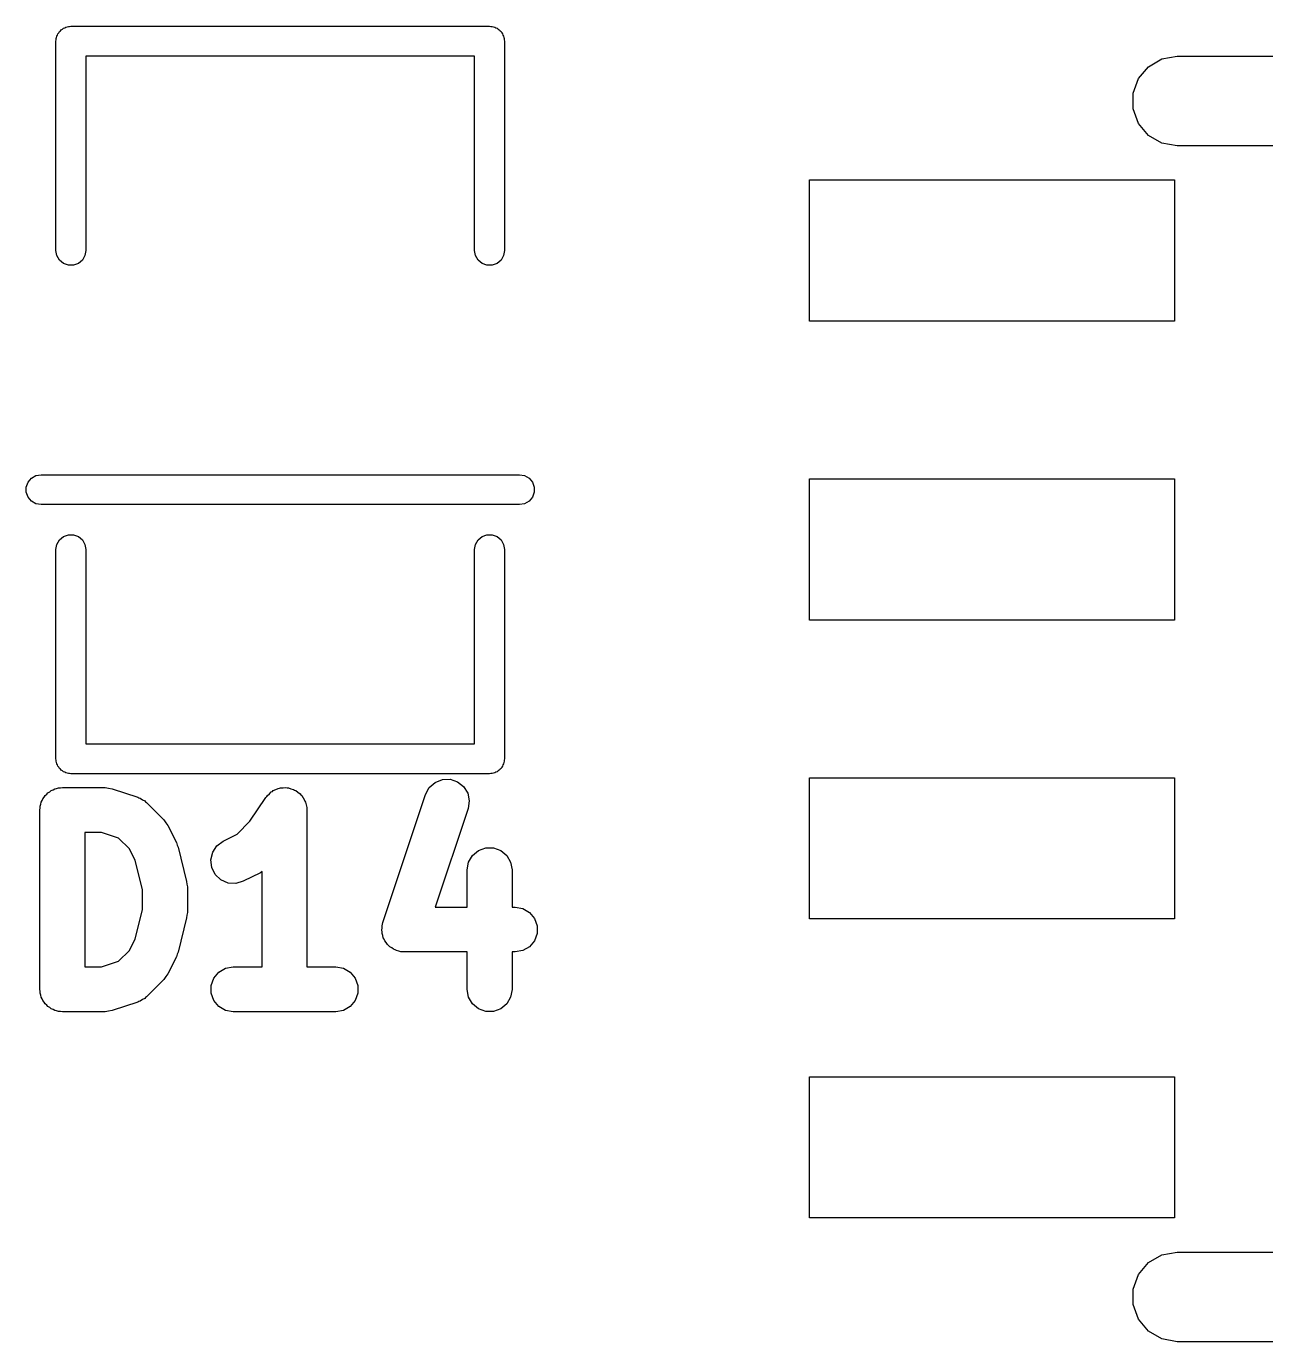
# Model space of a CAD drawing. Extents: x 51 to 137, y -158 to -25.
# Drawn here: x 84.9 to 90.16, y -62.18 to -56.59 of the extents above; entities that cross this region are included whole.
import ezdxf

# ---------------------------------------------------------------- set-up
doc = ezdxf.new("R2010")
doc.units = 0
doc.header["$MEASUREMENT"] = 0
doc.layers.add('BLACK', color=7, linetype='CONTINUOUS')

msp = doc.modelspace()

# ---------------------------------------------------------------- linework, layer by layer
at = {"layer": 'Black'}
for p, q in [((85.0456, -56.6078), (85.0492, -56.6036)), ((85.0492, -56.6036), (85.054, -56.6008)), ((85.054, -56.6008), (85.0583, -56.5972)), ((85.0583, -56.5972), (85.0635, -56.5953)), ((85.0635, -56.5953), (85.0683, -56.5925)), ((85.0683, -56.5925), (85.0737, -56.5916)), ((85.0737, -56.5916), (85.079, -56.5897)), ((85.079, -56.5897), (85.0845, -56.5897)), ((85.0845, -56.5897), (85.09, -56.5887)), ((85.09, -56.5887), (86.868, -56.5887)), ((86.868, -56.5887), (86.8735, -56.5897)), ((86.8735, -56.5897), (86.879, -56.5897)), ((86.879, -56.5897), (86.8842, -56.5916)), ((86.8842, -56.5916), (86.8897, -56.5925)), ((86.8897, -56.5925), (86.8945, -56.5953)), ((86.8945, -56.5953), (86.8997, -56.5972)), ((86.8997, -56.5972), (86.904, -56.6008)), ((86.904, -56.6008), (86.9088, -56.6036)), ((86.9088, -56.6036), (86.9124, -56.6078)), ((85.0265, -56.6522), (85.0275, -56.6467)), ((85.0265, -57.5412), (85.0265, -56.6522)), ((85.0275, -56.6412), (85.0294, -56.6359)), ((85.0275, -56.6467), (85.0275, -56.6412)), ((85.0294, -56.6359), (85.0303, -56.6305)), ((85.0303, -56.6305), (85.0331, -56.6257)), ((85.0331, -56.6257), (85.035, -56.6204)), ((85.035, -56.6204), (85.0386, -56.6162)), ((85.0386, -56.6162), (85.0414, -56.6114)), ((85.0414, -56.6114), (85.0456, -56.6078)), ((86.9124, -56.6078), (86.9166, -56.6114)), ((86.9166, -56.6114), (86.9194, -56.6162)), ((86.9194, -56.6162), (86.923, -56.6204)), ((86.923, -56.6204), (86.9249, -56.6257)), ((86.9249, -56.6257), (86.9277, -56.6305)), ((86.9277, -56.6305), (86.9286, -56.6359)), ((86.9286, -56.6359), (86.9305, -56.6412)), ((86.9305, -56.6412), (86.9305, -56.6467)), ((86.9305, -56.6467), (86.9315, -56.6522)), ((86.9315, -56.6522), (86.9315, -57.5412)), ((86.8045, -56.7157), (85.1535, -56.7157)), ((85.1535, -56.7157), (85.1535, -57.5412)), ((86.8045, -57.5412), (86.8045, -56.7157)), ((89.7238, -56.7272), (89.789, -56.7157)), ((89.789, -56.7157), (93.599, -56.7157)), ((89.624, -56.8109), (89.6665, -56.7603)), ((89.6665, -56.7603), (89.7238, -56.7272)), ((89.6014, -56.8731), (89.624, -56.8109)), ((89.6014, -56.9393), (89.6014, -56.8731)), ((89.624, -57.0014), (89.6014, -56.9393)), ((89.6665, -57.0521), (89.624, -57.0014)), ((89.7238, -57.0852), (89.6665, -57.0521)), ((89.789, -57.0967), (89.7238, -57.0852)), ((93.599, -57.0967), (89.789, -57.0967)), ((88.2269, -57.8409), (88.2269, -57.2415)), ((88.2269, -57.2415), (89.7763, -57.2415)), ((89.7763, -57.2415), (89.7763, -57.8409)), ((85.0303, -57.5629), (85.0265, -57.5412)), ((85.1535, -57.5412), (85.1497, -57.5629)), ((86.8083, -57.5629), (86.8045, -57.5412)), ((86.9315, -57.5412), (86.9277, -57.5629)), ((85.0414, -57.582), (85.0303, -57.5629)), ((85.0583, -57.5962), (85.0414, -57.582)), ((85.079, -57.6037), (85.0583, -57.5962)), ((85.101, -57.6037), (85.079, -57.6037)), ((85.1217, -57.5962), (85.101, -57.6037)), ((85.1386, -57.582), (85.1217, -57.5962)), ((85.1497, -57.5629), (85.1386, -57.582)), ((86.8194, -57.582), (86.8083, -57.5629)), ((86.8362, -57.5962), (86.8194, -57.582)), ((86.857, -57.6037), (86.8362, -57.5962)), ((86.879, -57.6037), (86.857, -57.6037)), ((86.8997, -57.5962), (86.879, -57.6037)), ((86.9166, -57.582), (86.8997, -57.5962)), ((86.9277, -57.5629), (86.9166, -57.582)), ((89.7763, -57.8409), (88.2269, -57.8409)), ((84.9222, -58.5086), (84.9413, -58.4975)), ((84.9413, -58.4975), (84.963, -58.4937)), ((84.963, -58.4937), (86.995, -58.4937)), ((86.995, -58.4937), (87.0167, -58.4975)), ((87.0167, -58.4975), (87.0358, -58.5086)), ((84.9005, -58.5462), (84.908, -58.5254)), ((84.9005, -58.5682), (84.9005, -58.5462)), ((84.908, -58.5254), (84.9222, -58.5086)), ((87.0358, -58.5086), (87.05, -58.5254)), ((87.05, -58.5254), (87.0575, -58.5462)), ((87.0575, -58.5462), (87.0575, -58.5682)), ((88.2269, -59.1109), (88.2269, -58.5115)), ((88.2269, -58.5115), (89.7763, -58.5115)), ((89.7763, -58.5115), (89.7763, -59.1109)), ((84.908, -58.5889), (84.9005, -58.5682)), ((84.9222, -58.6058), (84.908, -58.5889)), ((84.9413, -58.6169), (84.9222, -58.6058)), ((84.963, -58.6207), (84.9413, -58.6169)), ((87.0167, -58.6169), (86.995, -58.6207)), ((87.0358, -58.6058), (87.0167, -58.6169)), ((87.05, -58.5889), (87.0358, -58.6058)), ((87.0575, -58.5682), (87.05, -58.5889)), ((86.995, -58.6207), (84.963, -58.6207)), ((85.0303, -58.7895), (85.0414, -58.7704)), ((85.0414, -58.7704), (85.0583, -58.7562)), ((85.0583, -58.7562), (85.079, -58.7487)), ((85.079, -58.7487), (85.101, -58.7487)), ((85.101, -58.7487), (85.1217, -58.7562)), ((85.1217, -58.7562), (85.1386, -58.7704)), ((85.1386, -58.7704), (85.1497, -58.7895)), ((86.8083, -58.7895), (86.8194, -58.7704)), ((86.8194, -58.7704), (86.8362, -58.7562)), ((86.8362, -58.7562), (86.857, -58.7487)), ((86.857, -58.7487), (86.879, -58.7487)), ((86.879, -58.7487), (86.8997, -58.7562)), ((86.8997, -58.7562), (86.9166, -58.7704)), ((86.9166, -58.7704), (86.9277, -58.7895)), ((85.0265, -58.8112), (85.0303, -58.7895)), ((85.0265, -59.7002), (85.0265, -58.8112)), ((85.1497, -58.7895), (85.1535, -58.8112)), ((85.1535, -58.8112), (85.1535, -59.6367)), ((86.8045, -58.8112), (86.8083, -58.7895)), ((86.8045, -59.6367), (86.8045, -58.8112)), ((86.9277, -58.7895), (86.9315, -58.8112)), ((86.9315, -58.8112), (86.9315, -59.7002)), ((89.7763, -59.1109), (88.2269, -59.1109)), ((85.1535, -59.6367), (86.8045, -59.6367)), ((85.0275, -59.7057), (85.0265, -59.7002)), ((85.0275, -59.7112), (85.0275, -59.7057)), ((85.0294, -59.7164), (85.0275, -59.7112)), ((85.0303, -59.7219), (85.0294, -59.7164)), ((85.0331, -59.7267), (85.0303, -59.7219)), ((85.035, -59.7319), (85.0331, -59.7267)), ((85.0386, -59.7362), (85.035, -59.7319)), ((86.923, -59.7319), (86.9194, -59.7362)), ((86.9249, -59.7267), (86.923, -59.7319)), ((86.9277, -59.7219), (86.9249, -59.7267)), ((86.9286, -59.7164), (86.9277, -59.7219)), ((86.9305, -59.7112), (86.9286, -59.7164)), ((86.9315, -59.7002), (86.9305, -59.7057)), ((86.9305, -59.7057), (86.9305, -59.7112)), ((85.0414, -59.741), (85.0386, -59.7362)), ((85.0456, -59.7446), (85.0414, -59.741)), ((85.0492, -59.7488), (85.0456, -59.7446)), ((85.054, -59.7516), (85.0492, -59.7488)), ((85.0583, -59.7552), (85.054, -59.7516)), ((85.0635, -59.7571), (85.0583, -59.7552)), ((85.0683, -59.7599), (85.0635, -59.7571)), ((85.0737, -59.7608), (85.0683, -59.7599)), ((85.079, -59.7627), (85.0737, -59.7608)), ((85.0845, -59.7627), (85.079, -59.7627)), ((85.09, -59.7637), (85.0845, -59.7627)), ((86.868, -59.7637), (85.09, -59.7637)), ((86.6367, -59.8005), (86.6675, -59.7883)), ((86.6675, -59.7883), (86.7005, -59.7874)), ((86.7005, -59.7874), (86.7319, -59.7979)), ((86.8735, -59.7627), (86.868, -59.7637)), ((86.879, -59.7627), (86.8735, -59.7627)), ((86.8842, -59.7608), (86.879, -59.7627)), ((86.8897, -59.7599), (86.8842, -59.7608)), ((86.8945, -59.7571), (86.8897, -59.7599)), ((86.8997, -59.7552), (86.8945, -59.7571)), ((86.904, -59.7516), (86.8997, -59.7552)), ((86.9088, -59.7488), (86.904, -59.7516)), ((86.9124, -59.7446), (86.9088, -59.7488)), ((86.9166, -59.741), (86.9124, -59.7446)), ((86.9194, -59.7362), (86.9166, -59.741)), ((88.2269, -60.3809), (88.2269, -59.7815)), ((88.2269, -59.7815), (89.7763, -59.7815)), ((89.7763, -59.7815), (89.7763, -60.3809)), ((84.9871, -59.8513), (84.9925, -59.8449)), ((84.9925, -59.8449), (84.9997, -59.8408)), ((84.9997, -59.8408), (85.0061, -59.8354)), ((85.0061, -59.8354), (85.0139, -59.8326)), ((85.0139, -59.8326), (85.0211, -59.8284)), ((85.0211, -59.8284), (85.0293, -59.827)), ((85.0293, -59.827), (85.0372, -59.8241)), ((85.0372, -59.8241), (85.0455, -59.8241)), ((85.0455, -59.8241), (85.0537, -59.8227)), ((85.0537, -59.8227), (85.2351, -59.8227)), ((85.2351, -59.8227), (85.2502, -59.8253)), ((85.2502, -59.8253), (85.2653, -59.8276)), ((85.2653, -59.8276), (85.3741, -59.8638)), ((85.9329, -59.8494), (85.9407, -59.8412)), ((85.9407, -59.8412), (85.9455, -59.8388)), ((85.9455, -59.8388), (85.9495, -59.8354)), ((85.9495, -59.8354), (85.9602, -59.8315)), ((85.9602, -59.8315), (85.9704, -59.8265)), ((85.9704, -59.8265), (85.9756, -59.8259)), ((85.9756, -59.8259), (85.9806, -59.8241)), ((85.9806, -59.8241), (85.992, -59.8241)), ((85.992, -59.8241), (86.0033, -59.8229)), ((86.0033, -59.8229), (86.0084, -59.8241)), ((86.0084, -59.8241), (86.0137, -59.8241)), ((86.0137, -59.8241), (86.0244, -59.828)), ((86.0244, -59.828), (86.0354, -59.8307)), ((86.0354, -59.8307), (86.0398, -59.8336)), ((86.0398, -59.8336), (86.0448, -59.8354)), ((86.0448, -59.8354), (86.0535, -59.8427)), ((86.0535, -59.8427), (86.0629, -59.849)), ((86.5962, -59.8515), (86.612, -59.8224)), ((86.612, -59.8224), (86.6367, -59.8005)), ((86.7319, -59.7979), (86.7578, -59.8184)), ((86.7578, -59.8184), (86.7752, -59.8466)), ((86.7752, -59.8466), (86.7818, -59.879)), ((84.9599, -59.9014), (84.9628, -59.8935)), ((84.9599, -59.9097), (84.9599, -59.9014)), ((84.9628, -59.8935), (84.9642, -59.8853)), ((84.9642, -59.8853), (84.9684, -59.8781)), ((84.9684, -59.8781), (84.9712, -59.8703)), ((84.9712, -59.8703), (84.9766, -59.8639)), ((84.9766, -59.8639), (84.9807, -59.8567)), ((84.9807, -59.8567), (84.9871, -59.8513)), ((85.3741, -59.8638), (85.3789, -59.8665)), ((85.3789, -59.8665), (85.3843, -59.8679)), ((85.3843, -59.8679), (85.3934, -59.8743)), ((85.3934, -59.8743), (85.4032, -59.8796)), ((85.4032, -59.8796), (85.4069, -59.8837)), ((85.4069, -59.8837), (85.4114, -59.8868)), ((85.4114, -59.8868), (85.4839, -59.9594)), ((85.8505, -59.9661), (85.9179, -59.8651)), ((85.9179, -59.8651), (85.9215, -59.8613)), ((85.9215, -59.8613), (85.9242, -59.8567)), ((85.9242, -59.8567), (85.9329, -59.8494)), ((86.0629, -59.849), (86.0661, -59.8533)), ((86.0661, -59.8533), (86.0701, -59.8567)), ((86.0701, -59.8567), (86.0758, -59.8665)), ((86.0758, -59.8665), (86.0825, -59.8757)), ((86.0825, -59.8757), (86.084, -59.8808)), ((86.084, -59.8808), (86.0866, -59.8853)), ((86.0866, -59.8853), (86.0886, -59.8965)), ((86.0886, -59.8965), (86.0918, -59.9074)), ((86.4148, -60.3958), (86.5962, -59.8515)), ((86.7818, -59.879), (86.7769, -59.9117)), ((84.9585, -59.9179), (84.9599, -59.9097)), ((84.9585, -60.6799), (84.9585, -59.9179)), ((86.0918, -59.9074), (86.0915, -59.9127)), ((86.0915, -59.9127), (86.0924, -59.9179)), ((86.0924, -59.9179), (86.0924, -60.5847)), ((86.7769, -59.9117), (86.6373, -60.3307)), ((85.2197, -60.0132), (85.149, -60.0132)), ((85.149, -60.0132), (85.149, -60.5847)), ((85.2925, -60.0375), (85.2197, -60.0132)), ((85.4839, -59.9594), (85.4927, -59.9719)), ((85.4927, -59.9719), (85.5018, -59.9842)), ((85.5018, -59.9842), (85.5381, -60.0567)), ((85.7956, -60.0211), (85.8505, -59.9661)), ((85.3383, -60.0832), (85.2925, -60.0375)), ((85.5381, -60.0567), (85.541, -60.0667)), ((85.541, -60.0667), (85.5453, -60.0762)), ((85.692, -60.0977), (85.7103, -60.0701)), ((85.7103, -60.0701), (85.7368, -60.0504)), ((85.7368, -60.0504), (85.7956, -60.0211)), ((85.363, -60.1326), (85.3383, -60.0832)), ((85.5453, -60.0762), (85.5815, -60.2214)), ((85.6843, -60.1299), (85.692, -60.0977)), ((86.7785, -60.1393), (86.795, -60.1107)), ((86.795, -60.1107), (86.8204, -60.0894)), ((86.8204, -60.0894), (86.8515, -60.0781)), ((86.8515, -60.0781), (86.8845, -60.0781)), ((86.8845, -60.0781), (86.9156, -60.0894)), ((86.9156, -60.0894), (86.941, -60.1107)), ((86.941, -60.1107), (86.9575, -60.1393)), ((85.3939, -60.2562), (85.363, -60.1326)), ((85.6881, -60.1628), (85.6843, -60.1299)), ((85.7029, -60.1924), (85.6881, -60.1628)), ((85.9019, -60.1791), (85.8946, -60.1845)), ((85.9019, -60.5847), (85.9019, -60.1791)), ((86.7728, -60.1719), (86.7785, -60.1393)), ((86.7728, -60.3307), (86.7728, -60.1719)), ((86.9575, -60.1393), (86.9633, -60.1719)), ((86.9633, -60.1719), (86.9633, -60.3307)), ((85.5815, -60.2214), (85.5824, -60.233)), ((85.5824, -60.233), (85.5844, -60.2445)), ((85.7269, -60.2151), (85.7029, -60.1924)), ((85.7573, -60.2283), (85.7269, -60.2151)), ((85.7903, -60.2303), (85.7573, -60.2283)), ((85.822, -60.2208), (85.7903, -60.2303)), ((85.8946, -60.1845), (85.822, -60.2208)), ((85.3939, -60.3416), (85.3939, -60.2562)), ((85.5844, -60.2445), (85.5844, -60.3533)), ((85.363, -60.4652), (85.3939, -60.3416)), ((86.6373, -60.3307), (86.7728, -60.3307)), ((86.9633, -60.3307), (86.9769, -60.3307)), ((86.9769, -60.3307), (87.0094, -60.3364)), ((87.0094, -60.3364), (87.0381, -60.3529)), ((85.5815, -60.3764), (85.5453, -60.5216)), ((85.5824, -60.3648), (85.5815, -60.3764)), ((85.5844, -60.3533), (85.5824, -60.3648)), ((86.4113, -60.4094), (86.4137, -60.4028)), ((86.4137, -60.4028), (86.4148, -60.3958)), ((87.0381, -60.3529), (87.0593, -60.3783)), ((87.0593, -60.3783), (87.0707, -60.4094)), ((89.7763, -60.3809), (88.2269, -60.3809)), ((86.4099, -60.4285), (86.4113, -60.419)), ((86.4113, -60.4354), (86.4099, -60.4285)), ((86.4113, -60.419), (86.4113, -60.4094)), ((86.4113, -60.4425), (86.4113, -60.4354)), ((86.4146, -60.4515), (86.4113, -60.4425)), ((86.4166, -60.4609), (86.4146, -60.4515)), ((86.4202, -60.4669), (86.4166, -60.4609)), ((87.0707, -60.4425), (87.0593, -60.4735)), ((87.0707, -60.4094), (87.0707, -60.4425)), ((85.2925, -60.5604), (85.3383, -60.5146)), ((85.3383, -60.5146), (85.363, -60.4652)), ((86.4227, -60.4735), (86.4202, -60.4669)), ((86.4288, -60.4809), (86.4227, -60.4735)), ((86.4339, -60.4891), (86.4288, -60.4809)), ((86.4394, -60.4935), (86.4339, -60.4891)), ((86.4439, -60.4989), (86.4394, -60.4935)), ((86.4523, -60.5037), (86.4439, -60.4989)), ((86.4598, -60.5097), (86.4523, -60.5037)), ((86.4665, -60.5119), (86.4598, -60.5097)), ((86.4726, -60.5154), (86.4665, -60.5119)), ((86.482, -60.5171), (86.4726, -60.5154)), ((86.4912, -60.5201), (86.482, -60.5171)), ((87.0094, -60.5154), (86.9769, -60.5212)), ((87.0381, -60.4989), (87.0094, -60.5154)), ((87.0593, -60.4735), (87.0381, -60.4989)), ((85.2197, -60.5847), (85.2925, -60.5604)), ((85.5381, -60.5411), (85.5018, -60.6137)), ((85.541, -60.5311), (85.5381, -60.5411)), ((85.5453, -60.5216), (85.541, -60.5311)), ((86.4982, -60.5199), (86.4912, -60.5201)), ((86.5051, -60.5212), (86.4982, -60.5199)), ((86.7728, -60.5212), (86.5051, -60.5212)), ((86.7728, -60.6799), (86.7728, -60.5212)), ((86.9769, -60.5212), (86.9633, -60.5212)), ((86.9633, -60.5212), (86.9633, -60.6799)), ((85.149, -60.5847), (85.2197, -60.5847)), ((85.4927, -60.6259), (85.4839, -60.6384)), ((85.5018, -60.6137), (85.4927, -60.6259)), ((85.6969, -60.6323), (85.7182, -60.6069)), ((85.7182, -60.6069), (85.7469, -60.5904)), ((85.7469, -60.5904), (85.7794, -60.5847)), ((85.7794, -60.5847), (85.9019, -60.5847)), ((86.0924, -60.5847), (86.2149, -60.5847)), ((86.2149, -60.5847), (86.2474, -60.5904)), ((86.2474, -60.5904), (86.2761, -60.6069)), ((86.2761, -60.6069), (86.2973, -60.6323)), ((84.9599, -60.6881), (84.9585, -60.6799)), ((85.4839, -60.6384), (85.4114, -60.711)), ((85.6856, -60.6634), (85.6969, -60.6323)), ((85.6856, -60.6965), (85.6856, -60.6634)), ((86.2973, -60.6323), (86.3087, -60.6634)), ((86.3087, -60.6634), (86.3087, -60.6965)), ((86.7785, -60.7125), (86.7728, -60.6799)), ((86.9633, -60.6799), (86.9575, -60.7125)), ((84.9599, -60.6965), (84.9599, -60.6881)), ((84.9628, -60.7043), (84.9599, -60.6965)), ((84.9642, -60.7125), (84.9628, -60.7043)), ((84.9684, -60.7197), (84.9642, -60.7125)), ((84.9712, -60.7275), (84.9684, -60.7197)), ((84.9766, -60.7339), (84.9712, -60.7275)), ((84.9807, -60.7411), (84.9766, -60.7339)), ((84.9871, -60.7465), (84.9807, -60.7411)), ((85.3741, -60.734), (85.2653, -60.7703)), ((85.3789, -60.7314), (85.3741, -60.734)), ((85.3843, -60.73), (85.3789, -60.7314)), ((85.3934, -60.7235), (85.3843, -60.73)), ((85.3939, -60.7233), (85.3934, -60.7235)), ((85.4032, -60.7182), (85.3939, -60.7233)), ((85.4069, -60.7141), (85.4032, -60.7182)), ((85.4114, -60.711), (85.4069, -60.7141)), ((85.6969, -60.7275), (85.6856, -60.6965)), ((85.7182, -60.7529), (85.6969, -60.7275)), ((86.2973, -60.7275), (86.2761, -60.7529)), ((86.3087, -60.6965), (86.2973, -60.7275)), ((86.795, -60.7411), (86.7785, -60.7125)), ((86.8204, -60.7624), (86.795, -60.7411)), ((86.941, -60.7411), (86.9156, -60.7624)), ((86.9575, -60.7125), (86.941, -60.7411)), ((84.9925, -60.7529), (84.9871, -60.7465)), ((84.9997, -60.757), (84.9925, -60.7529)), ((85.0061, -60.7624), (84.9997, -60.757)), ((85.0139, -60.7653), (85.0061, -60.7624)), ((85.0211, -60.7694), (85.0139, -60.7653)), ((85.0293, -60.7709), (85.0211, -60.7694)), ((85.0372, -60.7737), (85.0293, -60.7709)), ((85.0455, -60.7737), (85.0372, -60.7737)), ((85.0537, -60.7752), (85.0455, -60.7737)), ((85.2351, -60.7752), (85.0537, -60.7752)), ((85.2502, -60.7725), (85.2351, -60.7752)), ((85.2653, -60.7703), (85.2502, -60.7725)), ((85.7469, -60.7694), (85.7182, -60.7529)), ((85.7794, -60.7752), (85.7469, -60.7694)), ((86.2149, -60.7752), (85.7794, -60.7752)), ((86.2474, -60.7694), (86.2149, -60.7752)), ((86.2761, -60.7529), (86.2474, -60.7694)), ((86.8515, -60.7737), (86.8204, -60.7624)), ((86.8845, -60.7737), (86.8515, -60.7737)), ((86.9156, -60.7624), (86.8845, -60.7737)), ((88.2269, -61.6509), (88.2269, -61.0515)), ((88.2269, -61.0515), (89.7763, -61.0515)), ((89.7763, -61.0515), (89.7763, -61.6509)), ((89.7763, -61.6509), (88.2269, -61.6509)), ((89.7238, -61.8072), (89.789, -61.7957)), ((89.789, -61.7957), (93.599, -61.7957)), ((89.624, -61.8909), (89.6665, -61.8403)), ((89.6665, -61.8403), (89.7238, -61.8072)), ((89.6014, -61.9531), (89.624, -61.8909)), ((89.6014, -62.0193), (89.6014, -61.9531)), ((89.624, -62.0814), (89.6014, -62.0193)), ((89.6665, -62.1321), (89.624, -62.0814)), ((89.7238, -62.1652), (89.6665, -62.1321)), ((89.789, -62.1767), (89.7238, -62.1652)), ((93.599, -62.1767), (89.789, -62.1767))]:
    msp.add_line(p, q, dxfattribs=at)

doc.saveas('drawing.dxf')
